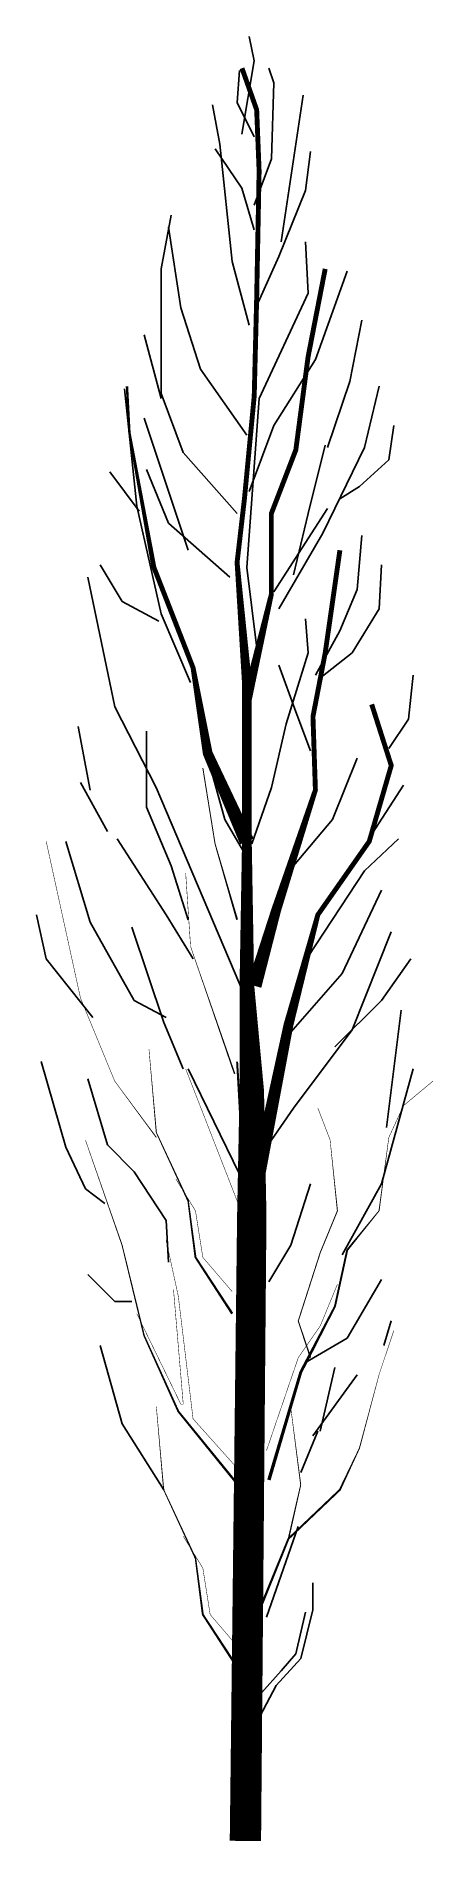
# Model space of a CAD drawing. Header units: millimetres. Extents: x 355.87 to 356.68, y 2530.08 to 2533.8.
import ezdxf

# ---------------------------------------------------------------- set-up
doc = ezdxf.new("R2010")
doc.units = ezdxf.units.MM
doc.header["$LTSCALE"] = 10
doc.layers.add('Vegetais', color=94, linetype='Continuous')

msp = doc.modelspace()

# ---------------------------------------------------------------- linework, layer by layer
at = {"layer": 'Vegetais'}
for p, q in [((356.3117, 2533.7489), (356.3017, 2533.7989)), ((356.2767, 2533.6639), (356.2817, 2533.7289)), ((356.2867, 2533.5989), (356.3117, 2533.7489)), ((356.3517, 2533.7039), (356.3417, 2533.7339)), ((356.3467, 2533.5489), (356.3517, 2533.7039)), ((356.2417, 2533.5789), (356.2267, 2533.6589)), ((356.3117, 2533.5939), (356.2767, 2533.6639)), ((356.3667, 2533.3789), (356.4117, 2533.6789)), ((356.2667, 2533.3389), (356.2417, 2533.5789)), ((356.2867, 2533.4889), (356.2317, 2533.5689)), ((356.3117, 2533.4539), (356.3467, 2533.5489)), ((356.4167, 2533.4839), (356.4267, 2533.5639)), ((356.3117, 2533.4039), (356.2867, 2533.4889)), ((356.3617, 2533.3489), (356.4167, 2533.4839)), ((356.1217, 2533.3239), (356.1417, 2533.4339)), ((356.1617, 2533.2439), (356.1367, 2533.4089)), ((356.4217, 2533.2739), (356.4167, 2533.3789)), ((356.1217, 2533.0689), (356.1217, 2533.3239)), ((356.3017, 2533.2089), (356.2667, 2533.3389)), ((356.3167, 2533.2489), (356.3617, 2533.3489)), ((356.5017, 2533.3189), (356.4367, 2533.1389)), ((356.2017, 2533.1189), (356.1617, 2533.2439)), ((356.3217, 2533.0589), (356.4217, 2533.2739)), ((356.5317, 2533.2189), (356.5067, 2533.0939)), ((356.1217, 2533.0589), (356.0867, 2533.1889)), ((356.4367, 2533.1389), (356.3517, 2533.0039)), ((356.2967, 2532.9839), (356.2017, 2533.1189)), ((356.5067, 2533.0939), (356.4617, 2532.9589)), ((356.0717, 2532.8389), (356.0467, 2533.0789)), ((356.1667, 2532.9489), (356.1217, 2533.0689)), ((356.2967, 2532.7139), (356.3217, 2533.0589)), ((356.5367, 2532.9589), (356.5667, 2533.0839)), ((356.1767, 2532.7489), (356.0867, 2533.0189)), ((356.3517, 2533.0039), (356.3017, 2532.8689)), ((356.5867, 2532.9339), (356.5967, 2533.0039)), ((356.2767, 2532.8239), (356.1667, 2532.9489)), ((356.4217, 2532.8239), (356.4567, 2532.9639)), ((356.4517, 2532.7839), (356.5367, 2532.9589)), ((356.0167, 2532.9089), (356.0767, 2532.8289)), ((356.1367, 2532.8039), (356.0917, 2532.9139)), ((356.5267, 2532.8789), (356.5867, 2532.9339)), ((356.4867, 2532.8539), (356.5267, 2532.8789)), ((356.1217, 2532.6189), (356.0717, 2532.8389)), ((356.4617, 2532.8339), (356.3517, 2532.6639)), ((356.2617, 2532.6939), (356.1367, 2532.8039)), ((356.3917, 2532.6989), (356.4217, 2532.8239)), ((356.3617, 2532.6289), (356.4517, 2532.7839)), ((356.5217, 2532.6689), (356.5317, 2532.7789)), ((356.0267, 2532.4289), (355.9717, 2532.6939)), ((356.0417, 2532.6439), (355.9967, 2532.7189)), ((356.5717, 2532.7189), (356.5667, 2532.6289)), ((356.4867, 2532.5839), (356.5217, 2532.6689)), ((356.1167, 2532.6039), (356.0417, 2532.6439)), ((356.1817, 2532.4789), (356.1217, 2532.6189)), ((356.4217, 2532.5389), (356.4167, 2532.6089)), ((356.5667, 2532.6289), (356.5117, 2532.5389)), ((356.4367, 2532.4939), (356.4867, 2532.5839)), ((356.3767, 2532.3939), (356.4217, 2532.5389)), ((356.5117, 2532.5389), (356.4417, 2532.4839)), ((356.2167, 2532.3239), (356.1867, 2532.5039)), ((356.3967, 2532.4189), (356.3617, 2532.5139)), ((356.6367, 2532.4939), (356.6267, 2532.4039)), ((356.1117, 2532.2639), (356.0267, 2532.4289)), ((355.9517, 2532.3889), (355.9767, 2532.2589)), ((356.2367, 2532.2939), (356.2017, 2532.3939)), ((356.4267, 2532.3389), (356.3967, 2532.4189)), ((356.6267, 2532.4039), (356.5867, 2532.3439)), ((356.0917, 2532.2239), (356.0917, 2532.3789)), ((356.4717, 2532.1989), (356.5217, 2532.3239)), ((355.9567, 2532.2739), (356.0117, 2532.1739)), ((356.6167, 2532.2689), (356.5517, 2532.1689)), ((356.1417, 2532.1039), (356.0917, 2532.2239)), ((356.3917, 2532.1039), (356.4717, 2532.1989)), ((355.9767, 2531.9889), (355.9267, 2532.1539)), ((356.0317, 2532.1589), (356.1317, 2532.0039)), ((356.5367, 2532.0939), (356.6067, 2532.1589)), ((356.1767, 2531.9939), (356.1417, 2532.1039)), ((356.4217, 2531.9189), (356.5367, 2532.0939)), ((356.4917, 2531.8839), (356.5717, 2532.0539)), ((355.8867, 2531.9139), (355.8667, 2532.0039)), ((356.0667, 2531.8289), (355.9767, 2531.9889)), ((356.0617, 2531.9789), (356.1267, 2531.7839)), ((356.1317, 2532.0039), (356.1867, 2531.9139)), ((356.5117, 2531.7689), (356.5917, 2531.9689)), ((355.9817, 2531.7939), (355.8867, 2531.9139)), ((356.5717, 2531.8289), (356.6317, 2531.9139)), ((356.3867, 2531.7639), (356.4917, 2531.8839)), ((356.1317, 2531.7939), (356.0667, 2531.8289)), ((356.4767, 2531.7339), (356.5717, 2531.8289)), ((356.6117, 2531.8089), (356.5817, 2531.5689)), ((356.1267, 2531.7839), (356.1667, 2531.6889)), ((356.3917, 2531.6089), (356.5117, 2531.7689)), ((355.9267, 2531.5289), (355.8767, 2531.7039)), ((356.5717, 2531.4539), (356.6367, 2531.6889)), ((356.0117, 2531.5339), (355.9717, 2531.6689)), ((356.0667, 2531.4789), (356.0117, 2531.5339)), ((355.9667, 2531.4439), (355.9267, 2531.5289)), ((356.1317, 2531.3789), (356.0667, 2531.4789)), ((356.0067, 2531.4139), (355.9667, 2531.4439)), ((356.3867, 2531.3289), (356.4267, 2531.4539)), ((356.4917, 2531.3089), (356.5717, 2531.4539)), ((356.1367, 2531.2939), (356.1317, 2531.3789)), ((356.3417, 2531.2539), (356.3867, 2531.3289)), ((356.0267, 2531.2139), (355.9717, 2531.2689)), ((356.5017, 2531.1389), (356.5717, 2531.2589)), ((356.0617, 2531.2139), (356.0267, 2531.2139)), ((356.5917, 2531.1739), (356.5767, 2531.1239)), ((356.0417, 2530.9639), (355.9967, 2531.1239)), ((356.4167, 2531.0889), (356.5017, 2531.1389)), ((356.4317, 2530.9389), (356.5217, 2531.0639)), ((356.4467, 2530.9489), (356.4767, 2531.0789)), ((356.1267, 2530.8289), (356.0417, 2530.9639)), ((356.4067, 2530.8639), (356.4417, 2530.9489)), ((356.3367, 2530.5689), (356.4017, 2530.7539)), ((356.4317, 2530.5839), (356.4317, 2530.6389)), ((356.3967, 2530.4939), (356.4167, 2530.5789)), ((356.4067, 2530.4839), (356.4317, 2530.5839)), ((356.3667, 2530.4589), (356.3967, 2530.4939)), ((356.3267, 2530.4139), (356.3667, 2530.4589)), ((356.3567, 2530.4289), (356.4067, 2530.4839)), ((356.3167, 2530.3539), (356.3567, 2530.4289))]:
    msp.add_line(p, q, dxfattribs=at)
at = {"layer": 'Vegetais', "color": 34}
for p, q in [((356.3167, 2532.5489), (356.2967, 2532.7139)), ((356.3467, 2532.2639), (356.3767, 2532.3939)), ((356.2517, 2532.1989), (356.2167, 2532.3239)), ((356.2817, 2532.1889), (356.2367, 2532.2939)), ((356.2917, 2531.8389), (356.1117, 2532.2639)), ((356.3067, 2532.1489), (356.3467, 2532.2639)), ((356.3067, 2532.1039), (356.2517, 2532.1989)), ((356.1767, 2531.6889), (356.2817, 2531.4739)), ((356.3267, 2531.5139), (356.3917, 2531.6089))]:
    msp.add_line(p, q, dxfattribs=at)
for points in [[(356.2937, 2530.1113, 0.064, 0.06, 0), (356.3067, 2531.3889, 0.06, 0.05, 0), (356.3067, 2531.6439, 0.05, 0.03, 0), (356.2967, 2531.8589, 0.03, 0.02, 0), (356.2967, 2532.1489, 0.02, 0.02, 0), (356.2967, 2532.4789, 0.02, 0.01, 0), (356.2767, 2532.7239, 0.01, 0.01, 0), (356.2917, 2532.8539, 0.01, 0.01, 0), (356.3117, 2533.0639, 0.01, 0.01, 0), (356.3167, 2533.2639, 0.01, 0.01, 0), (356.3217, 2533.5239, 0.01, 0.01, 0), (356.3167, 2533.6489, 0.01, 0.01, 0), (356.2867, 2533.7339, 0.01, 0.01, 0)], [(356.2967, 2532.4439, 0.02, 0.01, 0), (356.3467, 2532.6589, 0.01, 0.01, 0), (356.3467, 2532.8239, 0.01, 0.01, 0), (356.3967, 2532.9539, 0.01, 0.01, 0), (356.4217, 2533.1439, 0.01, 0.01, 0), (356.4567, 2533.3239, 0.01, 0.01, 0)], [(356.2967, 2532.1539, 0.03, 0.02, 0), (356.2167, 2532.3339, 0.02, 0.01, 0), (356.1867, 2532.5089, 0.01, 0.01, 0), (356.1067, 2532.7139, 0.01, 0.005, 0), (356.0567, 2532.9889, 0.005, 0.005, 0), (356.0517, 2533.0839, 0.005, 0.005, 0)], [(356.3117, 2531.8589, 0.03, 0.02, 0), (356.3567, 2532.0139, 0.02, 0.01, 0), (356.4367, 2532.2589, 0.01, 0.01, 0), (356.4317, 2532.4089, 0.01, 0.01, 0), (356.4567, 2532.5389, 0.01, 0.01, 0), (356.4867, 2532.7489, 0.01, 0.01, 0)], [(356.3167, 2531.4589, 0.03, 0.02, 0), (356.3817, 2531.7789, 0.02, 0.01, 0), (356.4417, 2532.0039, 0.01, 0.01, 0), (356.5467, 2532.1539, 0.01, 0.01, 0), (356.5917, 2532.3089, 0.01, 0.01, 0), (356.5517, 2532.4339, 0.01, 0.01, 0)], [(356.2767, 2531.9939, 0.004, 0.002, 0), (356.2317, 2532.1489, 0.002, 0.002, 0), (356.2067, 2532.3039, 0.004, 0.1856, 0)], [(356.2717, 2531.6789, 0.003, 0.001, 0), (356.1817, 2531.9389, 0.001, 0.001, 0), (356.1717, 2532.0889, 0.001, 0.001, 0)], [(356.2667, 2531.1889, 0.005, 0.004, 0), (356.1917, 2531.3039, 0.004, 0.003, 0), (356.1767, 2531.4189, 0.003, 0.002, 0), (356.1117, 2531.5589, 0.002, 0.001, 0), (356.0967, 2531.7289, 0.001, 0.001, 0)], [(356.2917, 2531.4539, 0.006, 0.004, 0), (356.2767, 2531.7039, 0.004, 0.004, 0)]]:
    msp.add_lwpolyline(points, format="xyseb", dxfattribs=at)
at = {"layer": 'Vegetais'}
for points in [[(356.1117, 2531.5489, 0.002, 0.001, 0), (356.0267, 2531.6639, 0.001, 0.001, 0), (355.9567, 2531.8339, 0.001, 0.001, 0), (355.8867, 2532.1539, 0.001, 0.001, 0)], [(356.3417, 2530.8489, 0.007, 0.006, 0), (356.4067, 2531.0689, 0.006, 0.004, 0), (356.4767, 2531.2039, 0.004, 0.004, 0), (356.5017, 2531.3189, 0.004, 0.002, 0), (356.5667, 2531.3989, 0.002, 0.001, 0), (356.5867, 2531.5489, 0.001, 0.001, 0), (356.6167, 2531.6139, 0.001, 0.001, 0), (356.6767, 2531.6639, 0.001, 0.001, 0)], [(356.4267, 2531.0989, 0.003, 0.002, 0), (356.4017, 2531.1739, 0.002, 0.002, 0), (356.4467, 2531.3139, 0.002, 0.002, 0), (356.4817, 2531.3989, 0.002, 0.001, 0), (356.4667, 2531.5439, 0.001, 0.001, 0), (356.4417, 2531.6089, 0.001, 0.001, 0)], [(356.2867, 2530.8289, 0.005, 0.004, 0), (356.1567, 2530.9889, 0.004, 0.003, 0), (356.0867, 2531.1439, 0.003, 0.002, 0), (356.0417, 2531.3289, 0.002, 0.001, 0), (355.9667, 2531.5439, 0.001, 0.001, 0)], [(356.3167, 2530.5689, 0.005, 0.004, 0), (356.3817, 2530.7289, 0.004, 0.004, 0), (356.4867, 2530.8289, 0.004, 0.002, 0), (356.5267, 2530.9139, 0.002, 0.001, 0), (356.5667, 2531.0639, 0.001, 0.001, 0), (356.5967, 2531.1539, 0.001, 0.001, 0)], [(356.2817, 2530.4589, 0.005, 0.004, 0), (356.2067, 2530.5739, 0.004, 0.003, 0), (356.1917, 2530.6889, 0.003, 0.002, 0), (356.1267, 2530.8289, 0.002, 0.001, 0), (356.1117, 2530.9989, 0.001, 0.001, 0)], [(356.3817, 2530.7289, 0.003, 0.002, 0), (356.4067, 2530.8389, 0.002, 0.001, 0), (356.3867, 2530.9939, 0.001, 0.001, 0)]]:
    msp.add_lwpolyline(points, format="xyseb", dxfattribs=at)
at = {"layer": 'Vegetais', "color": 34, "const_width": 0.001}
for points in [[(356.2867, 2531.3939), (356.1717, 2531.6889)], [(356.2667, 2531.2339), (356.2067, 2531.3039), (356.1917, 2531.3989), (356.1517, 2531.4639)]]:
    msp.add_lwpolyline(points, dxfattribs=at)
at = {"layer": 'Vegetais', "const_width": 0.001}
for points in [[(356.2717, 2530.8789), (356.1867, 2530.9739), (356.1567, 2531.2239), (356.1317, 2531.3389)], [(356.0717, 2531.1889), (356.1617, 2531.0039), (356.1667, 2531.0039), (356.1467, 2531.2389)], [(356.3367, 2530.9089), (356.4017, 2531.0989), (356.4467, 2531.1639), (356.4817, 2531.2489)], [(356.2817, 2530.5039), (356.2217, 2530.5739), (356.2067, 2530.6689), (356.1667, 2530.7339)]]:
    msp.add_lwpolyline(points, dxfattribs=at)

doc.saveas('drawing.dxf')
